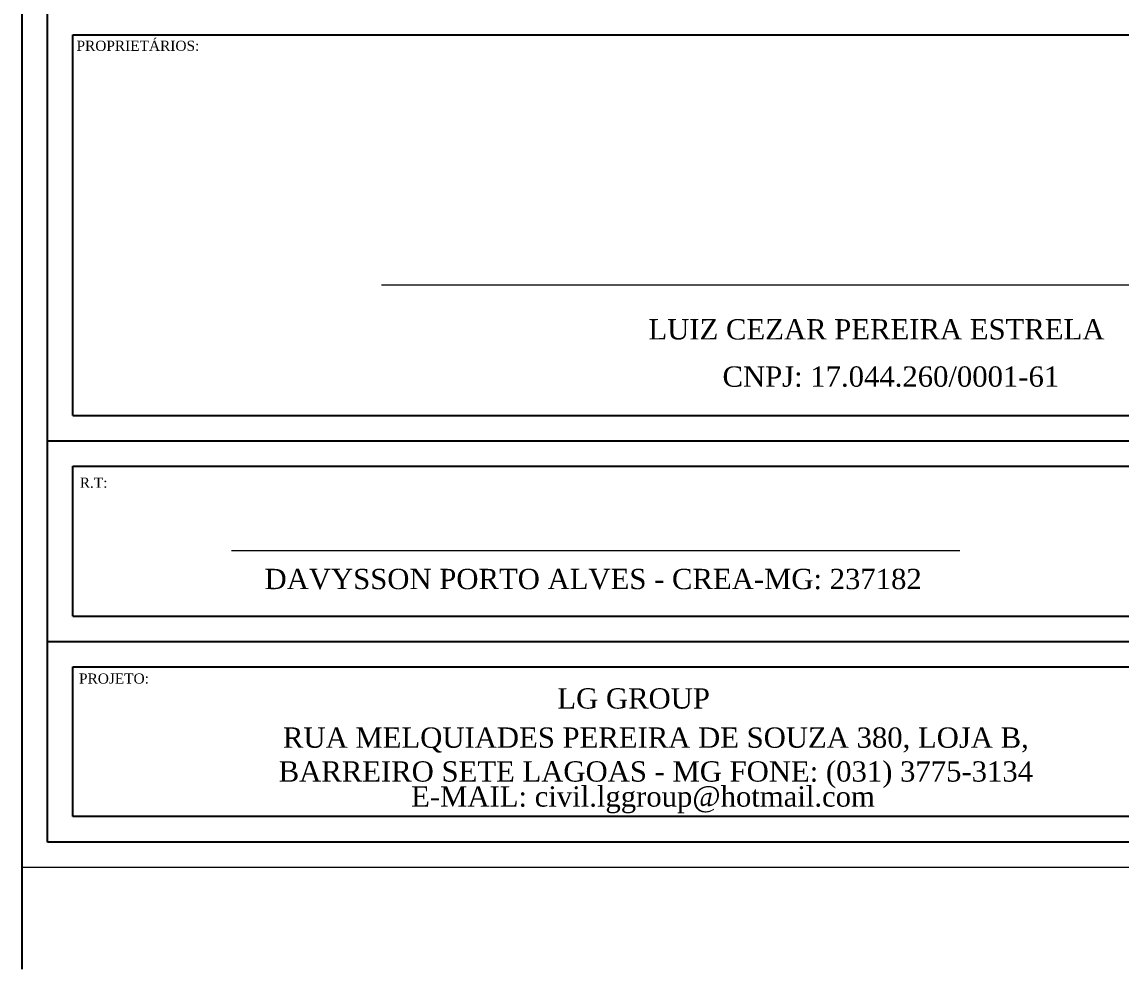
# Model space of a CAD drawing. Header units: millimetres. Extents: x 103208 to 171806, y -164 to 10038.
# Drawn here: x 143061.16 to 143071.99, y 4364.37 to 4373.69 of the extents above; entities that cross this region are included whole.
import ezdxf

# ---------------------------------------------------------------- set-up
doc = ezdxf.new("R2010")
doc.units = ezdxf.units.MM
for name, color, linetype in [('A0', 7, 'Continuous'), ('PN010', 1, 'Continuous'), ('Portas-Cotas', 2, 'Continuous')]:
    doc.layers.add(name, color=color, linetype=linetype)
doc.layers.add('A1-LG', color=7, linetype='Continuous', plot=False)
doc.layers.add('Portas - Janelas', color=2, linetype='Continuous', lineweight=20)
doc.styles.add('Valéria', font='romantic.ttf', dxfattribs={"height": 10})

msp = doc.modelspace()

# ---------------------------------------------------------------- linework, layer by layer
at = {"layer": 'A0'}
msp.add_line((143061.16133, 4394.06791), (143061.16133, 4364.36791), dxfattribs=at)
at = {"layer": 'A1-LG'}
msp.add_line((143061.16136, 4365.36794), (143061.16136, 4394.06794), dxfattribs=at)
at = {"layer": 'PN010'}
for p, q in [((143061.41138, 4365.61797), (143061.41138, 4393.81797)), ((143061.66138, 4373.56797), (143078.16138, 4373.56797)), ((143061.66138, 4369.81797), (143061.66138, 4373.56797)), ((143061.66138, 4369.81797), (143078.16138, 4369.81797)), ((143061.41138, 4369.56797), (143078.41138, 4369.56797)), ((143061.66138, 4369.31797), (143072.88258, 4369.31797)), ((143061.66138, 4367.84297), (143061.66138, 4369.31797)), ((143061.66138, 4367.84297), (143072.88258, 4367.84297)), ((143061.41138, 4367.59297), (143073.13258, 4367.59297)), ((143061.66138, 4365.86797), (143061.66138, 4367.34297)), ((143061.66138, 4367.34297), (143072.88258, 4367.34297)), ((143072.88258, 4365.86797), (143061.66138, 4365.86797)), ((143078.41138, 4365.61797), (143061.41138, 4365.61797))]:
    msp.add_line(p, q, dxfattribs=at)
at = {"layer": 'Portas - Janelas'}
for p, q in [((143061.16138, 4365.36797), (143061.16138, 4394.06797)), ((143064.69979, 4371.10324), (143074.54203, 4371.10324)), ((143063.22328, 4368.4905), (143070.39309, 4368.4905)), ((143078.66138, 4365.36797), (143061.16138, 4365.36797))]:
    msp.add_line(p, q, dxfattribs=at)

# ---------------------------------------------------------------- texts
at = {"layer": 'Portas-Cotas', "attachment_point": 2, "style": 'Valéria'}
for s, insert, char_height, width in [('PROPRIETÁRIOS:', (143062.30238, 4373.50894), 0.1, 1.8686072), ('LUIZ CEZAR PEREIRA ESTRELA', (143069.57306, 4370.76683), 0.2, 12.7769001), ('\\pxi-3,l4,t4;CNPJ:^I17.044.260/0001-61', (143069.61479, 4370.30166), 0.2, 4.2372595), ('R.T:', (143061.8665, 4369.20672), 0.1, 1.8686072), ('\\pxqj;DAVYSSON PORTO ALVES - CREA-MG: 237182', (143066.78503, 4368.30835), 0.2, 6.4722808), ('PROJETO:', (143062.06677, 4367.27813), 0.1, 1.8686072), ('LG GROUP', (143067.1828, 4367.13229), 0.2, 12.7769001), ('RUA MELQUIADES PEREIRA DE SOUZA 380, LOJA B, BARREIRO SETE LAGOAS - MG FONE: (031) 3775-3134', (143067.40148, 4366.74657), 0.2, 8.8844459), ('E-MAIL: civil.lggroup@hotmail.com', (143067.27489, 4366.1666), 0.2, 9.7924243)]:
    msp.add_mtext(s, dxfattribs=dict(at, insert=insert, char_height=char_height, width=width))

doc.saveas('drawing.dxf')
